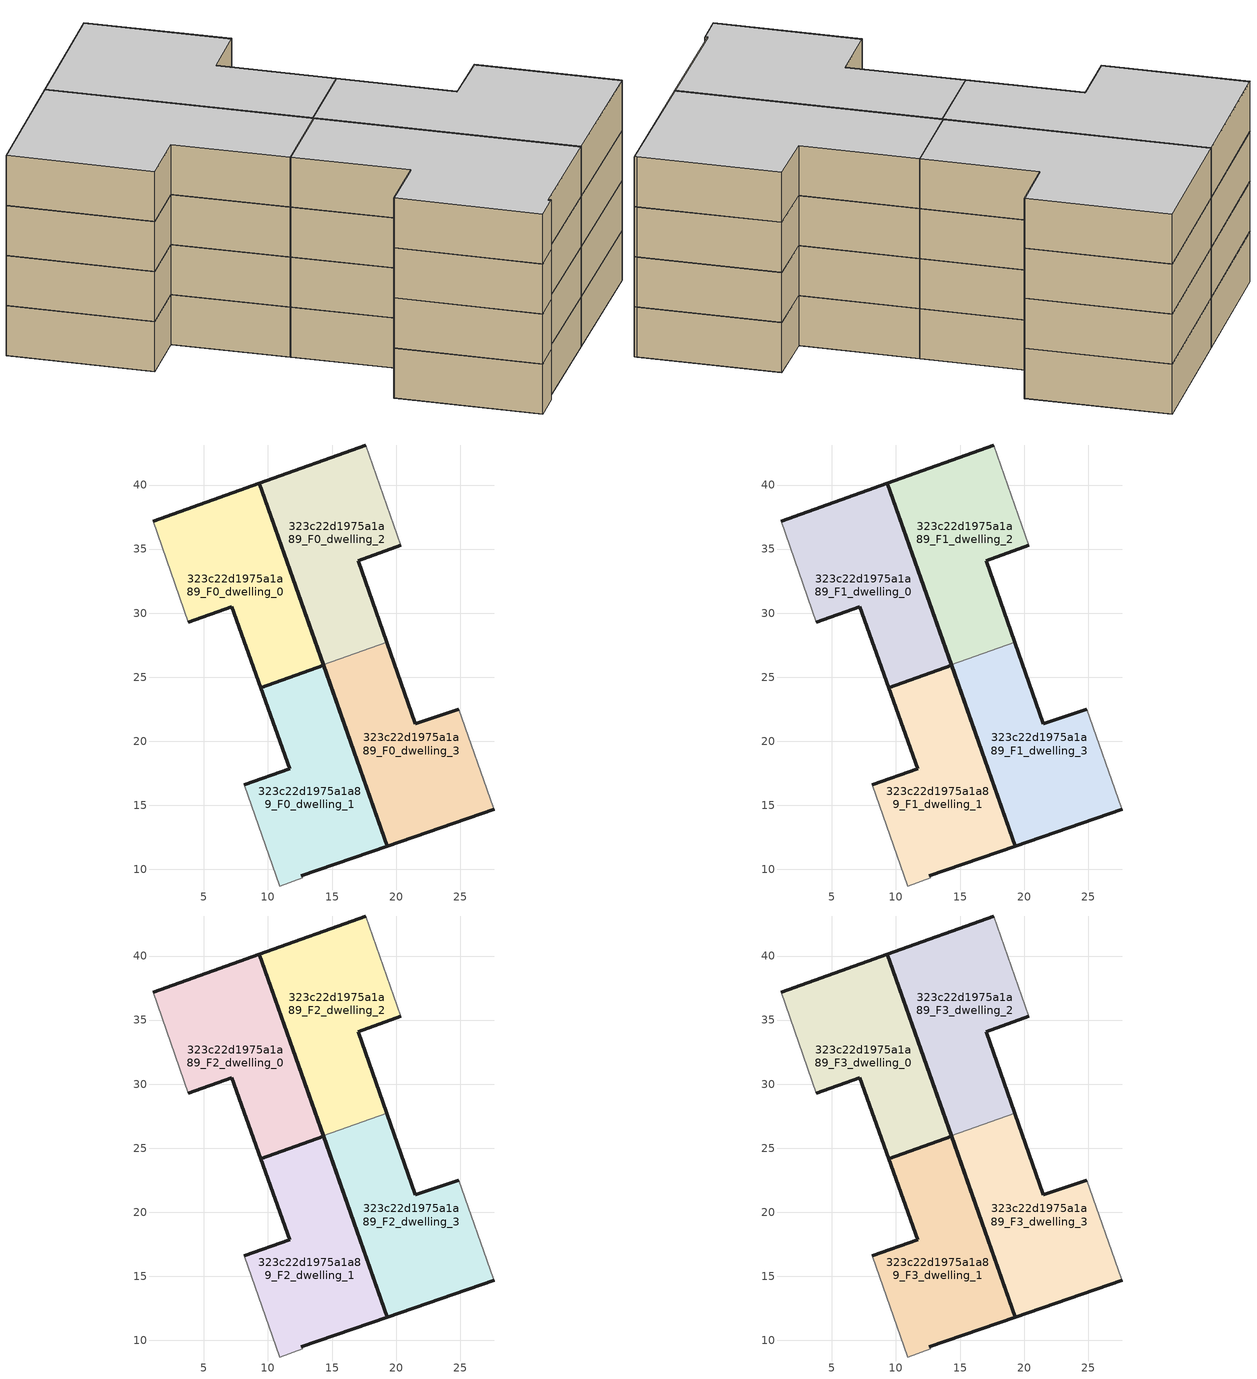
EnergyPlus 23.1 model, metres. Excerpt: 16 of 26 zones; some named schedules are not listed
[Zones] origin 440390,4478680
323c22d1975a1a89_F0_dwelling_0
 floor ground (EU_floor_Construction): 14.34,25.92 9.33,40.15 1.05,37.18 3.78,29.29 7.17,30.5 9.42,24.19 z0
 wall outside (EU_wall_Construction): 1.05,37.18 9.33,40.15 14.34,25.92 9.42,24.19 7.17,30.5 3.78,29.29 z0:3
 wall adiabatic (EU_wall_Construction): 3.78,29.29 1.05,37.18 z0:3
323c22d1975a1a89_F0_dwelling_1
 floor ground (EU_floor_Construction): 19.32,11.8 14.34,25.92 9.42,24.19 11.7,17.83 8.16,16.61 10.9,8.69 12.71,9.34 12.6,9.49 z0
 wall outside (EU_wall_Construction): 8.16,16.61 11.7,17.83 9.42,24.19 14.34,25.92 19.32,11.8 12.6,9.49 z0:3
 wall adiabatic (EU_wall_Construction): 12.6,9.49 12.71,9.34 10.9,8.69 8.16,16.61 z0:3
323c22d1975a1a89_F0_dwelling_2
 floor ground (EU_floor_Construction): 19.28,27.73 17.07,34.11 20.38,35.31 17.64,43.13 9.33,40.15 14.32,25.98 z0
 wall outside (EU_wall_Construction): 14.32,25.98 9.33,40.15 17.64,43.13 / 20.38,35.31 17.07,34.11 19.28,27.73 z0:3
 wall adiabatic (EU_wall_Construction): 17.64,43.13 20.38,35.31 z0:3
 wall to 323c22d1975a1a89_F0_dwelling_3 (EU_wall_Construction): 19.28,27.73 14.32,25.98 z0:3
323c22d1975a1a89_F0_dwelling_3
 floor ground (EU_floor_Construction): 27.66,14.67 27.6,14.83 24.91,22.48 21.51,21.35 19.28,27.73 14.32,25.98 19.32,11.8 z0
 wall outside (EU_wall_Construction): 27.66,14.67 19.32,11.8 14.32,25.98 / 19.28,27.73 21.51,21.35 24.91,22.48 z0:3
 wall adiabatic (EU_wall_Construction): 24.91,22.48 27.6,14.83 27.66,14.67 z0:3
323c22d1975a1a89_F1_dwelling_0
 floor to 323c22d1975a1a89_F0_dwelling_0 (EU_floor_Construction): 14.34,25.92 9.33,40.15 1.05,37.18 3.78,29.29 7.17,30.5 9.42,24.19 z3
 wall outside (EU_wall_Construction): 1.05,37.18 9.33,40.15 14.34,25.92 9.42,24.19 7.17,30.5 3.78,29.29 z3:6
 wall adiabatic (EU_wall_Construction): 3.78,29.29 1.05,37.18 z3:6
323c22d1975a1a89_F1_dwelling_1
 floor to 323c22d1975a1a89_F0_dwelling_1 (EU_floor_Construction): 19.31,11.8 14.34,25.92 9.42,24.19 11.69,17.83 8.16,16.61 10.9,8.69 12.7,9.34 12.6,9.49 z3
 wall outside (EU_wall_Construction): 8.16,16.61 11.7,17.83 9.42,24.19 14.34,25.92 19.32,11.8 12.6,9.49 z3:6
 wall adiabatic (EU_wall_Construction): 12.6,9.49 12.71,9.34 10.9,8.69 8.16,16.61 z3:6
323c22d1975a1a89_F1_dwelling_2
 floor to 323c22d1975a1a89_F0_dwelling_2 (EU_floor_Construction): 19.28,27.73 17.06,34.11 20.38,35.31 17.64,43.13 9.33,40.15 14.32,25.98 z3
 wall outside (EU_wall_Construction): 14.32,25.98 9.33,40.15 17.64,43.13 / 20.38,35.31 17.07,34.11 19.28,27.73 z3:6
 wall adiabatic (EU_wall_Construction): 17.64,43.13 20.38,35.31 z3:6
 wall to 323c22d1975a1a89_F1_dwelling_3 (EU_wall_Construction): 19.28,27.73 14.32,25.98 z3:6
323c22d1975a1a89_F1_dwelling_3
 floor to 323c22d1975a1a89_F0_dwelling_3 (EU_floor_Construction): 27.66,14.67 27.6,14.83 24.91,22.48 21.51,21.35 19.28,27.73 14.32,25.98 19.31,11.8 z3
 wall outside (EU_wall_Construction): 27.66,14.67 19.32,11.8 14.32,25.98 / 19.28,27.73 21.51,21.35 24.91,22.48 z3:6
 wall adiabatic (EU_wall_Construction): 24.91,22.48 27.6,14.83 27.66,14.67 z3:6
323c22d1975a1a89_F2_dwelling_0
 floor to 323c22d1975a1a89_F1_dwelling_0 (EU_floor_Construction): 14.34,25.92 9.33,40.15 1.05,37.18 3.78,29.29 7.17,30.5 9.42,24.19 z6
 wall outside (EU_wall_Construction): 1.05,37.18 9.33,40.15 14.34,25.92 9.42,24.19 7.17,30.5 3.78,29.29 z6:9
 wall adiabatic (EU_wall_Construction): 3.78,29.29 1.05,37.18 z6:9
323c22d1975a1a89_F2_dwelling_1
 floor to 323c22d1975a1a89_F1_dwelling_1 (EU_floor_Construction): 19.31,11.8 14.34,25.92 9.42,24.19 11.69,17.83 8.16,16.61 10.9,8.69 12.7,9.34 12.6,9.49 z6
 wall outside (EU_wall_Construction): 8.16,16.61 11.7,17.83 9.42,24.19 14.34,25.92 19.32,11.8 12.6,9.49 z6:9
 wall adiabatic (EU_wall_Construction): 12.6,9.49 12.71,9.34 10.9,8.69 8.16,16.61 z6:9
323c22d1975a1a89_F2_dwelling_2
 floor to 323c22d1975a1a89_F1_dwelling_2 (EU_floor_Construction): 19.28,27.73 17.06,34.11 20.38,35.31 17.64,43.13 9.33,40.15 14.32,25.98 z6
 wall outside (EU_wall_Construction): 14.32,25.98 9.33,40.15 17.64,43.13 / 20.38,35.31 17.07,34.11 19.28,27.73 z6:9
 wall adiabatic (EU_wall_Construction): 17.64,43.13 20.38,35.31 z6:9
 wall to 323c22d1975a1a89_F2_dwelling_3 (EU_wall_Construction): 19.28,27.73 14.32,25.98 z6:9
323c22d1975a1a89_F2_dwelling_3
 floor to 323c22d1975a1a89_F1_dwelling_3 (EU_floor_Construction): 27.66,14.67 27.6,14.83 24.91,22.48 21.51,21.35 19.28,27.73 14.32,25.98 19.31,11.8 z6
 wall outside (EU_wall_Construction): 27.66,14.67 19.32,11.8 14.32,25.98 / 19.28,27.73 21.51,21.35 24.91,22.48 z6:9
 wall adiabatic (EU_wall_Construction): 24.91,22.48 27.6,14.83 27.66,14.67 z6:9
323c22d1975a1a89_F3_dwelling_0
 floor to 323c22d1975a1a89_F2_dwelling_0 (EU_floor_Construction): 14.34,25.92 9.33,40.15 1.05,37.18 3.78,29.29 7.17,30.5 9.42,24.19 z9
 wall outside (EU_wall_Construction): 1.05,37.18 9.33,40.15 14.34,25.92 9.42,24.19 7.17,30.5 3.78,29.29 z9:12
 wall adiabatic (EU_wall_Construction): 3.78,29.29 1.05,37.18 z9:12
 ceiling to 323c22d1975a1a89_F4_dwelling_0 (EU_floor_Construction): 9.33,40.15 14.34,25.92 9.42,24.19 7.17,30.5 3.78,29.29 1.05,37.18 z12
323c22d1975a1a89_F3_dwelling_1
 floor to 323c22d1975a1a89_F2_dwelling_1 (EU_floor_Construction): 19.31,11.8 14.34,25.92 9.42,24.19 11.69,17.83 8.16,16.61 10.9,8.69 12.7,9.34 12.6,9.49 z9
 wall outside (EU_wall_Construction): 8.16,16.61 11.7,17.83 9.42,24.19 14.34,25.92 19.32,11.8 12.6,9.49 z9:12
 wall adiabatic (EU_wall_Construction): 12.6,9.49 12.71,9.34 10.9,8.69 8.16,16.61 z9:12
 ceiling to 323c22d1975a1a89_F4_dwelling_1 (EU_floor_Construction): 14.34,25.92 19.31,11.8 12.6,9.49 12.7,9.34 10.9,8.69 8.16,16.61 11.69,17.83 9.42,24.19 z12
323c22d1975a1a89_F3_dwelling_2
 floor to 323c22d1975a1a89_F2_dwelling_2 (EU_floor_Construction): 19.28,27.73 17.06,34.11 20.38,35.31 17.64,43.13 9.33,40.15 14.32,25.98 z9
 wall outside (EU_wall_Construction): 14.32,25.98 9.33,40.15 17.64,43.13 / 20.38,35.31 17.07,34.11 19.28,27.73 z9:12
 wall adiabatic (EU_wall_Construction): 17.64,43.13 20.38,35.31 z9:12
 wall to 323c22d1975a1a89_F3_dwelling_3 (EU_wall_Construction): 19.28,27.73 14.32,25.98 z9:12
 ceiling to 323c22d1975a1a89_F4_dwelling_2 (EU_floor_Construction): 17.64,43.13 20.38,35.31 17.06,34.11 19.28,27.73 14.32,25.98 9.33,40.15 z12
323c22d1975a1a89_F3_dwelling_3
 floor to 323c22d1975a1a89_F2_dwelling_3 (EU_floor_Construction): 27.66,14.67 27.6,14.83 24.91,22.48 21.51,21.35 19.28,27.73 14.32,25.98 19.31,11.8 z9
 wall outside (EU_wall_Construction): 27.66,14.67 19.32,11.8 14.32,25.98 / 19.28,27.73 21.51,21.35 24.91,22.48 z9:12
 wall adiabatic (EU_wall_Construction): 24.91,22.48 27.6,14.83 27.66,14.67 z9:12
 ceiling to 323c22d1975a1a89_F4_dwelling_3 (EU_floor_Construction): 24.91,22.48 27.6,14.83 27.66,14.67 19.31,11.8 14.32,25.98 19.28,27.73 21.51,21.35 z12
[Building]
EU S2 Campaign: North Axis=0; Terrain=City; Solar Distribution=FullExterior
[Site:Location]
Madrid: Latitude=40.5; Longitude=-3.5; Time Zone=1; Elevation=609
[SizingPeriod:WeatherFileDays]
AnnualSizingPeriod: Begin Month=1; Begin Day of Month=1; End Month=12; End Day of Month=31; Day of Week for Start Day=Monday; Use Weather File Daylight Saving Period=No; Use Weather File Rain and Snow Indicators=No
[MATERIAL]
EU_InternalMass_Material: Roughness=MediumRough; Thickness=0.1; Conductivity=1; Density=1800; Specific Heat=900; Thermal Absorptance=0.9; Solar Absorptance=0.7; Visible Absorptance=0.7
[MATERIAL:NOMASS] Roughness=MediumRough; Thermal Absorptance=0.9; Solar Absorptance=0.7; Visible Absorptance=0.7
Name | Thermal Resistance
EU_wall_NoMass | 0.459673
EU_floor_NoMass | 0.788942
[CONSTRUCTION]
EU_wall_Construction: EU_wall_NoMass
EU_floor_Construction: EU_floor_NoMass
EU_InternalMass_Construction: EU_InternalMass_Material
[ZONE] Type=1; Multiplier=1; Ceiling Height=autocalculate; Floor Area=autocalculate; Part of Total Floor Area=Yes
Name | Volume
323c22d1975a1a89_F0_dwelling_0; 323c22d1975a1a89_F1_dwelling_0; 323c22d1975a1a89_F2_dwelling_0; 323c22d1975a1a89_F3_dwelling_0 | 326.215
323c22d1975a1a89_F0_dwelling_1; 323c22d1975a1a89_F1_dwelling_1; 323c22d1975a1a89_F2_dwelling_1; 323c22d1975a1a89_F3_dwelling_1 | 326.208
323c22d1975a1a89_F0_dwelling_2; 323c22d1975a1a89_F1_dwelling_2; 323c22d1975a1a89_F2_dwelling_2; 323c22d1975a1a89_F3_dwelling_2 | 326.173
323c22d1975a1a89_F0_dwelling_3; 323c22d1975a1a89_F1_dwelling_3; 323c22d1975a1a89_F2_dwelling_3; 323c22d1975a1a89_F3_dwelling_3 | 326.187
[INTERNALMASS] Construction=EU_InternalMass_Construction
Name | Zone or ZoneList | Surface Area
323c22d1975a1a89_F0_dwelling_0_EU_InternalMass | 323c22d1975a1a89_F0_dwelling_0 | 108.739
323c22d1975a1a89_F0_dwelling_1_EU_InternalMass | 323c22d1975a1a89_F0_dwelling_1 | 108.737
323c22d1975a1a89_F0_dwelling_2_EU_InternalMass | 323c22d1975a1a89_F0_dwelling_2 | 108.724
323c22d1975a1a89_F0_dwelling_3_EU_InternalMass | 323c22d1975a1a89_F0_dwelling_3 | 108.729
323c22d1975a1a89_F1_dwelling_0_EU_InternalMass | 323c22d1975a1a89_F1_dwelling_0 | 108.739
323c22d1975a1a89_F1_dwelling_1_EU_InternalMass | 323c22d1975a1a89_F1_dwelling_1 | 108.737
323c22d1975a1a89_F1_dwelling_2_EU_InternalMass | 323c22d1975a1a89_F1_dwelling_2 | 108.724
323c22d1975a1a89_F1_dwelling_3_EU_InternalMass | 323c22d1975a1a89_F1_dwelling_3 | 108.729
323c22d1975a1a89_F2_dwelling_0_EU_InternalMass | 323c22d1975a1a89_F2_dwelling_0 | 108.739
323c22d1975a1a89_F2_dwelling_1_EU_InternalMass | 323c22d1975a1a89_F2_dwelling_1 | 108.737
323c22d1975a1a89_F2_dwelling_2_EU_InternalMass | 323c22d1975a1a89_F2_dwelling_2 | 108.724
323c22d1975a1a89_F2_dwelling_3_EU_InternalMass | 323c22d1975a1a89_F2_dwelling_3 | 108.729
323c22d1975a1a89_F3_dwelling_0_EU_InternalMass | 323c22d1975a1a89_F3_dwelling_0 | 108.739
323c22d1975a1a89_F3_dwelling_1_EU_InternalMass | 323c22d1975a1a89_F3_dwelling_1 | 108.737
323c22d1975a1a89_F3_dwelling_2_EU_InternalMass | 323c22d1975a1a89_F3_dwelling_2 | 108.724
323c22d1975a1a89_F3_dwelling_3_EU_InternalMass | 323c22d1975a1a89_F3_dwelling_3 | 108.729
[OTHEREQUIPMENT] Fuel Type=Electricity; Design Level Calculation Method=Watts/Area; Power per Zone Floor Area=1; Fraction Latent=0; Fraction Radiant=0; Fraction Lost=0; Carbon Dioxide Generation Rate=0; EndUse Subcategory=EU_Step8_InternalGains
Name | Zone or ZoneList or Space or SpaceList | Schedule
EU_Step8_InternalGain_323c22d1975a1a89_F0_dwelling_0_f000 | 323c22d1975a1a89_F0_dwelling_0 | EU_Step8_GainSchedule_323c22d1975a1a89_F0_dwelling_0_f000
EU_Step8_InternalGain_323c22d1975a1a89_F0_dwelling_1_f000 | 323c22d1975a1a89_F0_dwelling_1 | EU_Step8_GainSchedule_323c22d1975a1a89_F0_dwelling_1_f000
EU_Step8_InternalGain_323c22d1975a1a89_F0_dwelling_2_f000 | 323c22d1975a1a89_F0_dwelling_2 | EU_Step8_GainSchedule_323c22d1975a1a89_F0_dwelling_2_f000
EU_Step8_InternalGain_323c22d1975a1a89_F0_dwelling_3_f000 | 323c22d1975a1a89_F0_dwelling_3 | EU_Step8_GainSchedule_323c22d1975a1a89_F0_dwelling_3_f000
EU_Step8_InternalGain_323c22d1975a1a89_F1_dwelling_0_f000 | 323c22d1975a1a89_F1_dwelling_0 | EU_Step8_GainSchedule_323c22d1975a1a89_F1_dwelling_0_f000
EU_Step8_InternalGain_323c22d1975a1a89_F1_dwelling_1_f000 | 323c22d1975a1a89_F1_dwelling_1 | EU_Step8_GainSchedule_323c22d1975a1a89_F1_dwelling_1_f000
EU_Step8_InternalGain_323c22d1975a1a89_F1_dwelling_2_f000 | 323c22d1975a1a89_F1_dwelling_2 | EU_Step8_GainSchedule_323c22d1975a1a89_F1_dwelling_2_f000
EU_Step8_InternalGain_323c22d1975a1a89_F1_dwelling_3_f000 | 323c22d1975a1a89_F1_dwelling_3 | EU_Step8_GainSchedule_323c22d1975a1a89_F1_dwelling_3_f000
EU_Step8_InternalGain_323c22d1975a1a89_F2_dwelling_0_f000 | 323c22d1975a1a89_F2_dwelling_0 | EU_Step8_GainSchedule_323c22d1975a1a89_F2_dwelling_0_f000
EU_Step8_InternalGain_323c22d1975a1a89_F2_dwelling_1_f000 | 323c22d1975a1a89_F2_dwelling_1 | EU_Step8_GainSchedule_323c22d1975a1a89_F2_dwelling_1_f000
EU_Step8_InternalGain_323c22d1975a1a89_F2_dwelling_2_f000 | 323c22d1975a1a89_F2_dwelling_2 | EU_Step8_GainSchedule_323c22d1975a1a89_F2_dwelling_2_f000
EU_Step8_InternalGain_323c22d1975a1a89_F2_dwelling_3_f000 | 323c22d1975a1a89_F2_dwelling_3 | EU_Step8_GainSchedule_323c22d1975a1a89_F2_dwelling_3_f000
EU_Step8_InternalGain_323c22d1975a1a89_F3_dwelling_0_f000 | 323c22d1975a1a89_F3_dwelling_0 | EU_Step8_GainSchedule_323c22d1975a1a89_F3_dwelling_0_f000
EU_Step8_InternalGain_323c22d1975a1a89_F3_dwelling_1_f000 | 323c22d1975a1a89_F3_dwelling_1 | EU_Step8_GainSchedule_323c22d1975a1a89_F3_dwelling_1_f000
EU_Step8_InternalGain_323c22d1975a1a89_F3_dwelling_2_f000 | 323c22d1975a1a89_F3_dwelling_2 | EU_Step8_GainSchedule_323c22d1975a1a89_F3_dwelling_2_f000
EU_Step8_InternalGain_323c22d1975a1a89_F3_dwelling_3_f000 | 323c22d1975a1a89_F3_dwelling_3 | EU_Step8_GainSchedule_323c22d1975a1a89_F3_dwelling_3_f000
[ZONEVENTILATION:DESIGNFLOWRATE] Schedule=EU_AlwaysOn; Design Flow Rate Calculation Method=AirChanges/Hour; Air Changes per Hour=0.719161; Ventilation Type=Natural; Fan Pressure Rise=0; Fan Total Efficiency=1; Constant Term Coefficient=1; Temperature Term Coefficient=0; Velocity Term Coefficient=0; Velocity Squared Term Coefficient=0; Minimum Indoor Temperature=-100; Maximum Indoor Temperature=100; Delta Temperature=-100; Minimum Outdoor Temperature=-100; Maximum Outdoor Temperature=100; Maximum Wind Speed=40
Name | Zone or ZoneList or Space or SpaceList
EU_ConstantAir_323c22d1975a1a89_F0_dwelling_0 | 323c22d1975a1a89_F0_dwelling_0
EU_ConstantAir_323c22d1975a1a89_F0_dwelling_1 | 323c22d1975a1a89_F0_dwelling_1
EU_ConstantAir_323c22d1975a1a89_F0_dwelling_2 | 323c22d1975a1a89_F0_dwelling_2
EU_ConstantAir_323c22d1975a1a89_F0_dwelling_3 | 323c22d1975a1a89_F0_dwelling_3
EU_ConstantAir_323c22d1975a1a89_F1_dwelling_0 | 323c22d1975a1a89_F1_dwelling_0
EU_ConstantAir_323c22d1975a1a89_F1_dwelling_1 | 323c22d1975a1a89_F1_dwelling_1
EU_ConstantAir_323c22d1975a1a89_F1_dwelling_2 | 323c22d1975a1a89_F1_dwelling_2
EU_ConstantAir_323c22d1975a1a89_F1_dwelling_3 | 323c22d1975a1a89_F1_dwelling_3
EU_ConstantAir_323c22d1975a1a89_F2_dwelling_0 | 323c22d1975a1a89_F2_dwelling_0
EU_ConstantAir_323c22d1975a1a89_F2_dwelling_1 | 323c22d1975a1a89_F2_dwelling_1
EU_ConstantAir_323c22d1975a1a89_F2_dwelling_2 | 323c22d1975a1a89_F2_dwelling_2
EU_ConstantAir_323c22d1975a1a89_F2_dwelling_3 | 323c22d1975a1a89_F2_dwelling_3
EU_ConstantAir_323c22d1975a1a89_F3_dwelling_0 | 323c22d1975a1a89_F3_dwelling_0
EU_ConstantAir_323c22d1975a1a89_F3_dwelling_1 | 323c22d1975a1a89_F3_dwelling_1
EU_ConstantAir_323c22d1975a1a89_F3_dwelling_2 | 323c22d1975a1a89_F3_dwelling_2
EU_ConstantAir_323c22d1975a1a89_F3_dwelling_3 | 323c22d1975a1a89_F3_dwelling_3
[HVACTEMPLATE:THERMOSTAT] Constant Heating Setpoint=20; Constant Cooling Setpoint=50
EU_HeatOnly_323c22d1975a1a89_F0_dwelling_0; EU_HeatOnly_323c22d1975a1a89_F0_dwelling_1; EU_HeatOnly_323c22d1975a1a89_F0_dwelling_2; EU_HeatOnly_323c22d1975a1a89_F0_dwelling_3; EU_HeatOnly_323c22d1975a1a89_F1_dwelling_0; EU_HeatOnly_323c22d1975a1a89_F1_dwelling_1; EU_HeatOnly_323c22d1975a1a89_F1_dwelling_2; EU_HeatOnly_323c22d1975a1a89_F1_dwelling_3; EU_HeatOnly_323c22d1975a1a89_F2_dwelling_0; EU_HeatOnly_323c22d1975a1a89_F2_dwelling_1; EU_HeatOnly_323c22d1975a1a89_F2_dwelling_2; EU_HeatOnly_323c22d1975a1a89_F2_dwelling_3; EU_HeatOnly_323c22d1975a1a89_F3_dwelling_0; EU_HeatOnly_323c22d1975a1a89_F3_dwelling_1; EU_HeatOnly_323c22d1975a1a89_F3_dwelling_2; EU_HeatOnly_323c22d1975a1a89_F3_dwelling_3; EU_HeatOnly_323c22d1975a1a89_F4_dwelling_0; EU_HeatOnly_323c22d1975a1a89_F4_dwelling_1; EU_HeatOnly_323c22d1975a1a89_F4_dwelling_2; EU_HeatOnly_323c22d1975a1a89_F4_dwelling_3; EU_HeatOnly_323c22d1975a1a89_F5_dwelling_0; EU_HeatOnly_323c22d1975a1a89_F5_dwelling_1; EU_HeatOnly_323c22d1975a1a89_F5_dwelling_2; EU_HeatOnly_323c22d1975a1a89_F6_dwelling_0; EU_HeatOnly_323c22d1975a1a89_F6_dwelling_1; EU_HeatOnly_323c22d1975a1a89_F6_dwelling_2
[HVACTEMPLATE:ZONE:IDEALLOADSAIRSYSTEM] System Availability Schedule=EU_AlwaysOn; Maximum Heating Supply Air Temperature=50; Minimum Cooling Supply Air Temperature=13; Maximum Heating Supply Air Humidity Ratio=0.0156; Minimum Cooling Supply Air Humidity Ratio=0.0077; Heating Limit=NoLimit; Cooling Limit=NoLimit; Heating Availability Schedule=EU_AlwaysOn; Cooling Availability Schedule=EU_CoolingOff; Dehumidification Control Type=ConstantSensibleHeatRatio; Cooling Sensible Heat Ratio=0.7; Dehumidification Setpoint=60; Humidification Control Type=None; Humidification Setpoint=30; Outdoor Air Method=None; Outdoor Air Flow Rate per Person=0.00944; Outdoor Air Flow Rate per Zone Floor Area=0; Outdoor Air Flow Rate per Zone=0; Demand Controlled Ventilation Type=None; Outdoor Air Economizer Type=NoEconomizer; Heat Recovery Type=None; Sensible Heat Recovery Effectiveness=0.7; Latent Heat Recovery Effectiveness=0.65
Name | Template Thermostat
323c22d1975a1a89_F0_dwelling_0 | EU_HeatOnly_323c22d1975a1a89_F0_dwelling_0
323c22d1975a1a89_F0_dwelling_1 | EU_HeatOnly_323c22d1975a1a89_F0_dwelling_1
323c22d1975a1a89_F0_dwelling_2 | EU_HeatOnly_323c22d1975a1a89_F0_dwelling_2
323c22d1975a1a89_F0_dwelling_3 | EU_HeatOnly_323c22d1975a1a89_F0_dwelling_3
